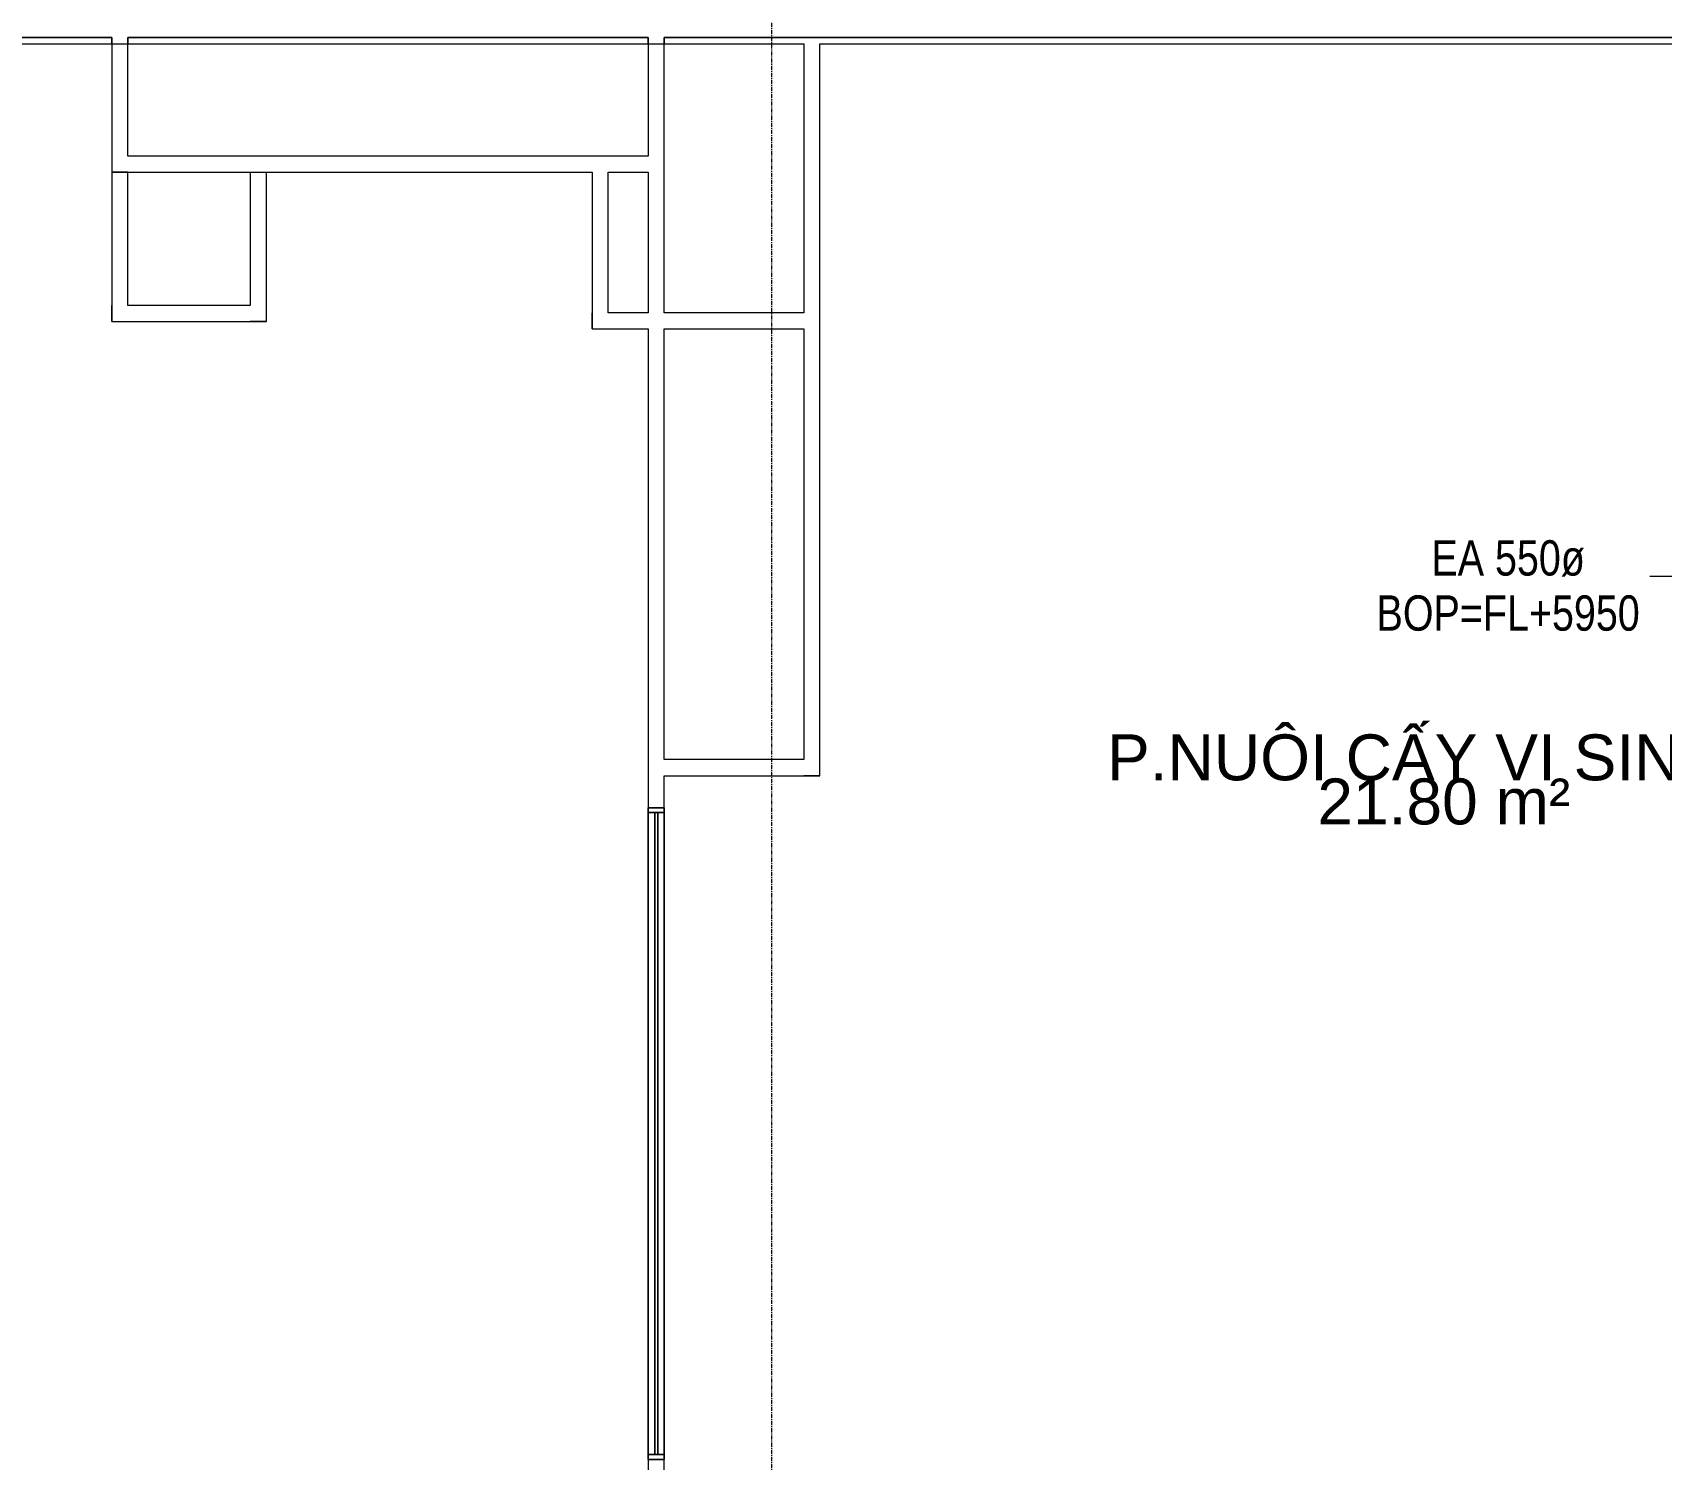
# Model space of a CAD drawing. Header units: millimetres. Extents: x -21807 to 17683, y 43568 to 60640.
# Drawn here: x -6802 to -1727, y 53707 to 58152 of the extents above; entities that cross this region are included whole.
import ezdxf

# ---------------------------------------------------------------- set-up
doc = ezdxf.new("R2010")
doc.units = ezdxf.units.MM
doc.linetypes.add('Grid Line', pattern=[22.225, 12.7, -3.175, 3.175, -3.175])
for name, color, linetype, lineweight in [('A-AREA-IDEN', 7, 'Continuous', 9), ('A-WALL', 7, 'Continuous', 9), ('M-HVAC-DUCT-IDEN', 7, 'Continuous', 9), ('S-GRID', 7, 'Continuous', 9)]:
    doc.layers.add(name, color=color, linetype=linetype, lineweight=lineweight)
doc.layers.add('A-GLAZ', color=7, linetype='Continuous', lineweight=9, true_color=0x00007f)
doc.styles.add('Arial_3', font='arial.ttf', dxfattribs={"height": 143})
doc.styles.add('Arial_4', font='arial.ttf', dxfattribs={"width": 0.8, "height": 110})

# ---------------------------------------------------------------- blocks, each defined once
blk = doc.blocks.new('AK_OViewTuongPanel - 2000x1200-V16-MẶT BẰNG HỆ THỐNG GIÓ THẢI')
at = {"layer": 'A-GLAZ', "color": 9, "lineweight": 13, "true_color": 0xaaaad4}
for p, q in [((-1015, 25), (-1015, -25)), ((-1000, 25), (-1015, 25)), ((-1000, -25), (-1000, 25)), ((1000, 25), (-1000, 25)), ((1000, 5), (-1000, 5)), ((-1000, 5), (-1000, -5)), ((1015, 25), (1000, 25)), ((1000, 25), (1000, -25)), ((1000, -5), (1000, 5)), ((1015, -25), (1015, 25)), ((-1015, -25), (-1000, -25)), ((-1000, -5), (1000, -5)), ((-1000, -25), (1000, -25)), ((1000, -25), (1015, -25))]:
    blk.add_line(p, q, dxfattribs=at)
at = {"layer": 'A-GLAZ', "color": 7, "lineweight": 13, "true_color": 0xececf5}
for p, q in [((-1015, -25), (-1015, 25)), ((-1000, -5), (-1000, 5)), ((-1000, 5), (-1000, -5)), ((1000, 5), (1000, -5)), ((1000, -5), (1000, 5)), ((1015, 25), (1015, -25))]:
    blk.add_line(p, q, dxfattribs=at)
at = {"layer": 'A-GLAZ', "color": 254, "lineweight": 13, "true_color": 0xe0e0ef}
for p, q in [((-1015, 25), (-1000, 25)), ((-1000, 25), (-1000, 5)), ((1000, 25), (1015, 25)), ((1000, 5), (1000, 25)), ((-1000, -25), (-1015, -25)), ((-1000, -5), (-1000, -25)), ((1000, -25), (1000, -5)), ((1015, -25), (1000, -25))]:
    blk.add_line(p, q, dxfattribs=at)
at = {"layer": 'A-GLAZ', "color": 254, "lineweight": 13, "true_color": 0xcccce5}
for p, q in [((-1000, 25), (1000, 25)), ((-1000, 5), (1000, 5)), ((1000, -5), (-1000, -5)), ((1000, -25), (-1000, -25))]:
    blk.add_line(p, q, dxfattribs=at)
blk = doc.blocks.new('AK-SGS-M3-A_rvt-1-MẶT BẰNG HỆ THỐNG GIÓ THẢI')
at = {"layer": 'A-WALL', "color": 254, "lineweight": 13, "true_color": 0xe0e0e0}
for p, q in [((-11988.6, 58136.9), (-6555.2, 58136.9)), ((-6555.2, 58136.9), (-6555.2, 58116.9)), ((-6555.2, 58116.9), (-6505.2, 58116.9)), ((-6505.2, 58117.2), (-6505.2, 58136.9)), ((-6505.2, 58136.9), (-4883.6, 58136.9)), ((-4883.6, 58136.9), (-4883.6, 58125.6)), ((-4883.6, 58125.4), (-4883.6, 58116.9)), ((-4883.6, 58116.9), (-4833.6, 58116.9)), ((-4833.6, 58125.9), (-4833.6, 58136.9)), ((-4833.6, 58136.9), (3301.4, 58136.9)), ((-4833.6, 58117.3), (-4833.6, 58125.7)), ((-6505.2, 57716.9), (-6555.2, 57716.9)), ((-6555.2, 57716.9), (-6505.2, 57716.9)), ((-6123.6, 57716.9), (-6073.6, 57716.9)), ((-6123.6, 57716.9), (-6073.6, 57716.9)), ((-4883.6, 55736.9), (-4833.6, 55736.9)), ((-4883.6, 55721.9), (-4883.6, 55736.9)), ((-4833.6, 55736.9), (-4833.6, 55721.9)), ((-4883.6, 55721.9), (-4883.6, 53721.9)), ((-4833.6, 53721.9), (-4833.6, 55721.9)), ((-4883.6, 53706.9), (-4883.6, 53721.9)), ((-4833.6, 53706.9), (-4883.6, 53706.9)), ((-4833.6, 53721.9), (-4833.6, 53706.9))]:
    blk.add_line(p, q, dxfattribs=at)
at = {"layer": 'A-WALL', "color": 254, "lineweight": 13, "true_color": 0xcccccc}
for p, q in [((-6555.2, 58136.9), (-11988.6, 58136.9)), ((-11988.6, 58116.9), (-6555.2, 58116.9)), ((-6555.2, 58116.9), (-6555.2, 58136.9)), ((-6555.2, 58116.9), (-6555.2, 57716.9)), ((-6505.2, 58136.9), (-6505.2, 58117.2)), ((-4883.6, 58136.9), (-6505.2, 58136.9)), ((-6505.2, 57766.9), (-6505.2, 58116.9)), ((-6505.2, 58116.9), (-4883.6, 58116.9)), ((-4883.6, 58125.6), (-4883.6, 58136.9)), ((-4883.6, 58116.9), (-4883.6, 58125.4)), ((-4883.6, 58116.9), (-4883.6, 57766.9)), ((-4833.6, 58136.9), (-4833.6, 58125.9)), ((3301.4, 58136.9), (-4833.6, 58136.9)), ((-4833.6, 58125.7), (-4833.6, 58117.3)), ((-4833.6, 57279), (-4833.6, 58116.9)), ((-4833.6, 58116.9), (-4398.6, 58116.9)), ((-4398.6, 58116.9), (-4398.6, 57279)), ((-4348.6, 55836.9), (-4348.6, 58116.9)), ((-4348.6, 58116.9), (-158.6, 58116.9)), ((-4883.6, 57766.9), (-6505.2, 57766.9)), ((-6555.2, 57716.9), (-6555.2, 57301.9)), ((-6505.2, 57716.9), (-6123.6, 57716.9)), ((-6505.2, 57301.9), (-6505.2, 57716.9)), ((-6123.6, 57716.9), (-6123.6, 57301.9)), ((-6073.6, 57716.9), (-5058.6, 57716.9)), ((-6073.6, 57251.9), (-6073.6, 57716.9)), ((-5058.6, 57716.9), (-5058.6, 57279)), ((-5008.6, 57716.9), (-4883.6, 57716.9)), ((-5008.6, 57279), (-5008.6, 57716.9)), ((-4883.6, 57716.9), (-4883.6, 57279)), ((-6555.2, 57251.9), (-6555.2, 57301.9)), ((-6123.6, 57301.9), (-6505.2, 57301.9)), ((-5058.6, 57229), (-5058.6, 57279)), ((-4883.6, 57279), (-5008.6, 57279)), ((-4398.6, 57279), (-4833.6, 57279)), ((-6555.2, 57251.9), (-6123.6, 57251.9)), ((-6073.6, 57251.9), (-6123.6, 57251.9)), ((-5058.6, 57229), (-4883.6, 57229)), ((-4883.6, 57229), (-4883.6, 55736.9)), ((-4833.6, 55886.9), (-4833.6, 57229)), ((-4833.6, 57229), (-4398.6, 57229)), ((-4398.6, 57229), (-4398.6, 55886.9)), ((-4398.6, 55886.9), (-4833.6, 55886.9)), ((-4833.6, 55736.9), (-4833.6, 55836.9)), ((-4833.6, 55836.9), (-4398.6, 55836.9)), ((-4348.6, 55836.9), (-4398.6, 55836.9)), ((-4883.6, 53721.9), (-4883.6, 55721.9)), ((-4833.6, 55721.9), (-4833.6, 53721.9)), ((-4883.6, 53706.9), (-4883.6, 52830.9)), ((-4833.6, 53216.9), (-4833.6, 53706.9))]:
    blk.add_line(p, q, dxfattribs=at)
at = {"layer": 'A-WALL', "color": 253, "lineweight": 13, "true_color": 0xaaaaaa}
for p, q in [((-11988.6, 58116.9), (-6555.2, 58116.9)), ((-6555.2, 58116.9), (-6555.2, 57716.9)), ((-6505.2, 57766.9), (-6505.2, 58116.9)), ((-6505.2, 58116.9), (-4883.6, 58116.9)), ((-4883.6, 58116.9), (-4883.6, 57766.9)), ((-4833.6, 57279), (-4833.6, 58116.9)), ((-4833.6, 58116.9), (-4398.6, 58116.9)), ((-4398.6, 58116.9), (-4398.6, 57279)), ((-4348.6, 55836.9), (-4348.6, 58116.9)), ((-4348.6, 58116.9), (-158.6, 58116.9)), ((-4883.6, 57766.9), (-6505.2, 57766.9)), ((-6555.2, 57716.9), (-6555.2, 57301.9)), ((-6505.2, 57716.9), (-6123.6, 57716.9)), ((-6505.2, 57301.9), (-6505.2, 57716.9)), ((-6123.6, 57716.9), (-6123.6, 57301.9)), ((-6073.6, 57716.9), (-5058.6, 57716.9)), ((-6073.6, 57251.9), (-6073.6, 57716.9)), ((-5058.6, 57716.9), (-5058.6, 57279)), ((-5008.6, 57716.9), (-4883.6, 57716.9)), ((-5008.6, 57279), (-5008.6, 57716.9)), ((-4883.6, 57716.9), (-4883.6, 57279)), ((-6555.2, 57301.9), (-6555.2, 57251.9)), ((-6123.6, 57301.9), (-6505.2, 57301.9)), ((-5058.6, 57279), (-5058.6, 57229)), ((-4883.6, 57279), (-5008.6, 57279)), ((-4398.6, 57279), (-4833.6, 57279)), ((-6555.2, 57251.9), (-6123.6, 57251.9)), ((-6123.6, 57251.9), (-6073.6, 57251.9)), ((-5058.6, 57229), (-4883.6, 57229)), ((-4883.6, 57229), (-4883.6, 55736.9)), ((-4833.6, 55886.9), (-4833.6, 57229)), ((-4833.6, 57229), (-4398.6, 57229)), ((-4398.6, 57229), (-4398.6, 55886.9)), ((-4398.6, 55886.9), (-4833.6, 55886.9)), ((-4833.6, 55736.9), (-4833.6, 55836.9)), ((-4833.6, 55836.9), (-4398.6, 55836.9)), ((-4398.6, 55836.9), (-4348.6, 55836.9)), ((-4883.6, 53706.9), (-4883.6, 52830.9)), ((-4833.6, 53216.9), (-4833.6, 53706.9))]:
    blk.add_line(p, q, dxfattribs=at)
at = {"layer": 'A-WALL', "color": 7, "lineweight": 13, "true_color": 0xececec}
for p, q in [((-6555.2, 58116.9), (-6505.2, 58116.9)), ((-4883.6, 58116.9), (-4833.6, 58116.9)), ((-4883.6, 55736.9), (-4833.6, 55736.9)), ((-4883.6, 55736.9), (-4883.6, 55721.9)), ((-4833.6, 55721.9), (-4833.6, 55736.9)), ((-4883.6, 53721.9), (-4883.6, 53706.9)), ((-4833.6, 53706.9), (-4883.6, 53706.9)), ((-4833.6, 53706.9), (-4833.6, 53721.9))]:
    blk.add_line(p, q, dxfattribs=at)
at = {"layer": 'A-GLAZ', "color": 9, "lineweight": 13, "true_color": 0xaaaad4, "rotation": 269.9999999999999}
blk.add_blockref('AK_OViewTuongPanel - 2000x1200-V16-MẶT BẰNG HỆ THỐNG GIÓ THẢI', (-4858.6, 54721.9), dxfattribs=at)

msp = doc.modelspace()

# ---------------------------------------------------------------- linework, layer by layer
at = {"layer": 'M-HVAC-DUCT-IDEN'}
msp.add_line((-937.5, 56457.9), (-1788.3, 56457.9), dxfattribs=at)
at = {"layer": 'S-GRID', "linetype": 'Grid Line'}
msp.add_line((-4498.6, 43567.6), (-4498.6, 59870.5), dxfattribs=at)

# ---------------------------------------------------------------- block references
at = {"lineweight": 5}
msp.add_blockref('AK-SGS-M3-A_rvt-1-MẶT BẰNG HỆ THỐNG GIÓ THẢI', (0, 0), dxfattribs=at)

# ---------------------------------------------------------------- texts
at = {"layer": 'A-AREA-IDEN', "char_height": 143, "line_spacing_factor": 0.936439, "style": 'Arial_3'}
for s, insert, width, attachment_point in [('\\pxqc,t9.76923,19.53846,29.30769,39.07692,48.84615,58.61538,68.38462,78.15385,87.92308,97.69231,107.46154,117.23077,127,136.76923,146.53846,156.30769,166.07692,175.84615,185.61538,195.38462,205.15385,214.92308,224.69231,234.46154,244.23077,254,263.76923,273.53846,283.30769,293.07692,302.84615,312.61538;{P.NUÔI CẤY VI SINH 2}', (-2405.2, 55820.5), 2073.5, 8), ('\\pxqc,t9.76923,19.53846,29.30769,39.07692,48.84615,58.61538,68.38462,78.15385,87.92308,97.69231,107.46154,117.23077,127,136.76923,146.53846,156.30769,166.07692,175.84615,185.61538,195.38462,205.15385,214.92308,224.69231,234.46154,244.23077,254,263.76923,273.53846,283.30769,293.07692,302.84615,312.61538;{21.80 m²}', (-2404.6, 55755.7), 785.4, 5)]:
    msp.add_mtext(s, dxfattribs=dict(at, insert=insert, width=width, attachment_point=attachment_point))

# ---------------------------------------------------------------- next in the draw order: texts
at = {"layer": 'M-HVAC-DUCT-IDEN', "color": 1, "true_color": 0xff0000, "insert": (-2204.1, 56428.8), "char_height": 110, "width": 826.32, "attachment_point": 5, "line_spacing_factor": 0.936439, "style": 'Arial_4', "bg_fill": 3, "box_fill_scale": 1.25, "bg_fill_color": 256, "bg_fill_true_color": 13158600, "bg_fill_transparency": 0}
msp.add_mtext('\\pxqc,t10.16,20.32,30.48,40.64,50.8,60.96,71.12,81.28,91.44,101.6,111.76,121.92,132.08,142.24,152.4,162.56,172.72,182.88,193.04,203.2,213.36,223.52,233.68,243.84,254,264.16,274.32,284.48,294.64,304.8,314.96,325.12;{EA 550ø\\PBOP=FL+5950}', dxfattribs=at)

doc.saveas('drawing.dxf')
